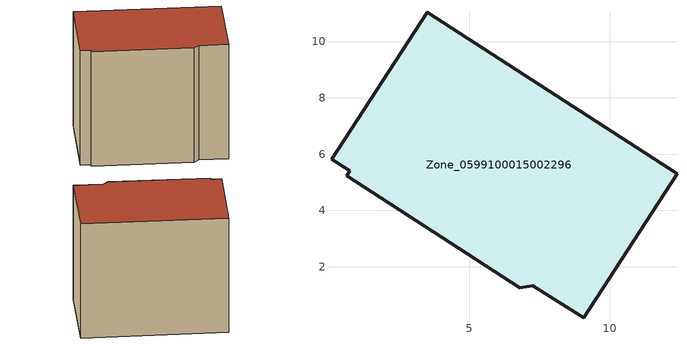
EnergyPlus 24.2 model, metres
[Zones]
Zone_0599100015002296
 floor ground (C_G): 0.11,5.82 3.51,11.04 12.38,5.3 9.07,0.18 7.25,1.33 6.79,1.26 0.64,5.24 0.75,5.41 z0.95
 wall outside (C_F): 6.79,1.26 7.25,1.33 9.07,0.18 12.38,5.3 3.51,11.04 0.11,5.82 0.75,5.41 0.64,5.24 6.79,1.26 z0.95:10.02
 roof outside (C_R): 9.07,0.18 12.38,5.3 3.51,11.04 0.11,5.82 0.75,5.41 0.64,5.24 6.79,1.26 7.25,1.33 z10.02
[BUILDING]
Pand.0599100015002296: North Axis=0; Terrain=City; Loads Convergence Tolerance Value=0.04; Temperature Convergence Tolerance Value=0.4; Solar Distribution=FullExterior; Maximum Number of Warmup Days=25; Minimum Number of Warmup Days=1
[Site:Location]
Rotterdam.The.Hague.AP_ZH_NLD Design_Conditions: Latitude=51.96; Longitude=4.45; Time Zone=1; Elevation=-4.5
[SITE:GROUNDTEMPERATURE:BUILDINGSURFACE]
18, 18, 18, 18, 18, 18, 18, 18, 18, 18, 18, 18
[MATERIAL] Thermal Absorptance=0.9; Solar Absorptance=0.7; Visible Absorptance=0.7
Name | Roughness | Thickness | Conductivity | Density | Specific Heat
G.TI.2006-2014 | MediumSmooth | 0.15 | 0.06 | 540 | 1210
F.TI.2006-2014 | Rough | 0.3 | 0.12 | 1920 | 840
R.TI.2006-2014 | MediumRough | 0.2 | 0.08 | 1500 | 1000
[CONSTRUCTION]
C_G: G.TI.2006-2014
C_F: F.TI.2006-2014
C_R: R.TI.2006-2014
[ZONE]
Zone_0599100015002296: Type=1; Multiplier=1; Ceiling Height=Autocalculate; Volume=Autocalculate; Floor Area=autocalculate; Part of Total Floor Area=Yes
[ZONEINFILTRATION:DESIGNFLOWRATE]
Infil_Zone_0599100015002296: Zone or ZoneList or Space or SpaceList=Zone_0599100015002296; Schedule=AlwaysOn; Design Flow Rate Calculation Method=Flow/Area; Flow Rate per Floor Area=0.0015; Constant Term Coefficient=1; Temperature Term Coefficient=0; Velocity Term Coefficient=0; Velocity Squared Term Coefficient=0
[HVACTEMPLATE:ZONE:IDEALLOADSAIRSYSTEM]
Zone_0599100015002296: Maximum Heating Supply Air Temperature=50; Minimum Cooling Supply Air Temperature=13; Maximum Heating Supply Air Humidity Ratio=0.0156; Minimum Cooling Supply Air Humidity Ratio=0.0077; Heating Limit=NoLimit; Cooling Limit=NoLimit; Dehumidification Control Type=ConstantSensibleHeatRatio; Cooling Sensible Heat Ratio=0.7; Dehumidification Setpoint=60; Humidification Control Type=None; Humidification Setpoint=30; Outdoor Air Method=None; Outdoor Air Flow Rate per Person=0.00944; Outdoor Air Flow Rate per Zone Floor Area=0; Outdoor Air Flow Rate per Zone=0; Demand Controlled Ventilation Type=None; Outdoor Air Economizer Type=NoEconomizer; Heat Recovery Type=None; Sensible Heat Recovery Effectiveness=0.7; Latent Heat Recovery Effectiveness=0.65
[ZONECONTROL:THERMOSTAT]
ThermostatControl_Zone_0599100015002296: Zone or ZoneList=Zone_0599100015002296; Control Type Schedule=DualSetpointControlType; Control 1=Thermostat_Zone_0599100015002296; Temperature Difference Between Cutout And Setpoint=0
[THERMOSTATSETPOINT:DUALSETPOINT]
Thermostat_Zone_0599100015002296: Heating Setpoint Temperature Schedule=HeatingSetpoint_Zone_0599100015002296; Cooling Setpoint Temperature Schedule=CoolingSetpoint_Zone_0599100015002296
[SCHEDULE:COMPACT]
HeatingSetpoint_Zone_0599100015002296: Through: 12/31, For: AllDays, Until: 24:00, 21
CoolingSetpoint_Zone_0599100015002296: Through: 12/31, For: AllDays, Until: 24:00, 24
DualSetpointControlType: Through: 12/31, For: AllDays, Until: 24:00, 4
AlwaysOn: Through: 12/31, For: AllDays, Until: 24:00, 1
